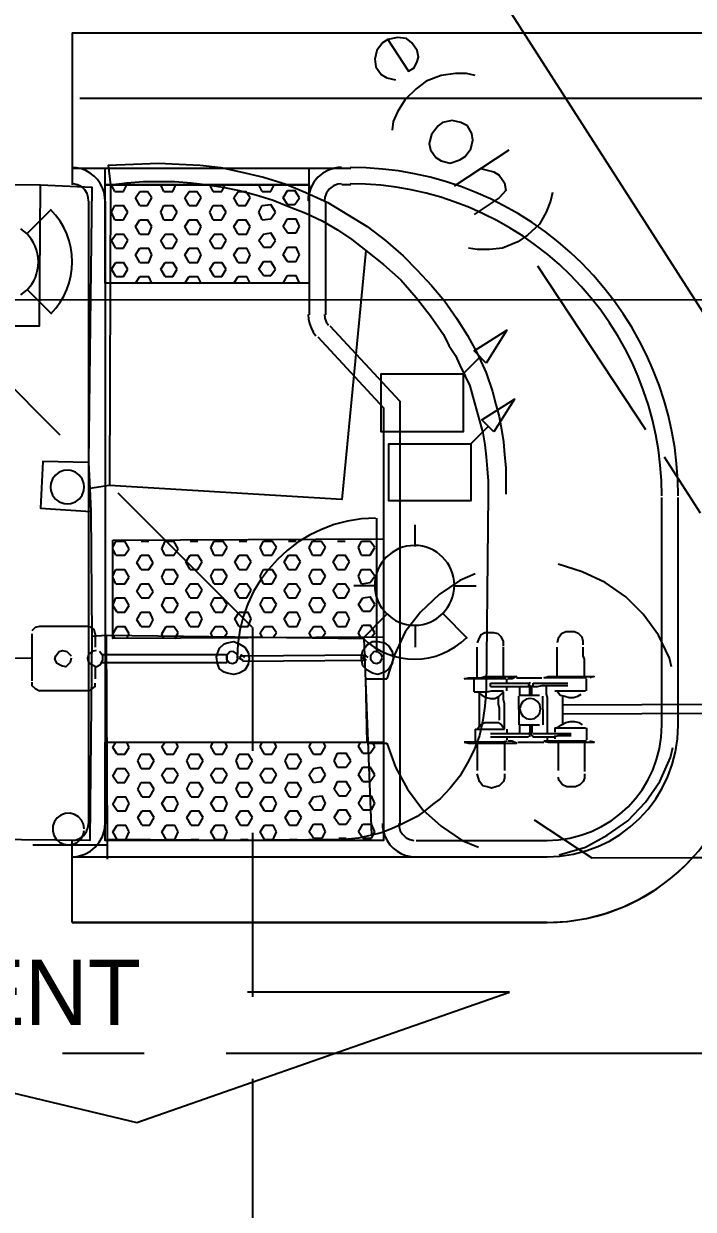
# Model space of a CAD drawing. Header units: feet. Extents: x 0 to 650, y -1 to 437.
# Drawn here: x 294.85 to 315.29, y 266.82 to 302.98 of the extents above; entities that cross this region are included whole.
import ezdxf
from ezdxf import colors
from ezdxf.entities.mleader import LeaderData, LeaderLine
from ezdxf.math import Vec2, Vec3

# ---------------------------------------------------------------- set-up
doc = ezdxf.new("R2010")
doc.units = ezdxf.units.FT
for name, color, linetype in [('ANOTACION', 8, 'CONTINUOUS'), ('EJE_VIA', 7, 'CONTINUOUS'), ('ELECTRICO_AEREO_ABANDONADO', 8, 'CONTINUOUS'), ('ESTRUCTURAS', 7, 'CONTINUOUS'), ('METRO_RW', 140, 'CONTINUOUS'), ('TOPO', 8, 'CONTINUOUS')]:
    doc.layers.add(name, color=color, linetype=linetype)

msp = doc.modelspace()

# ---------------------------------------------------------------- linework, layer by layer
at = {"layer": 'EJE_VIA'}
for p, q in [((296.333, 302.7), (296.333, 298.067)), ((321.2, 300.7), (296.567, 300.7)), ((304.833, 298.567), (296.333, 298.567)), ((297.333, 297.567), (297.333, 298.567)), ((303.567, 297.567), (303.567, 298.567)), ((303.567, 298.067), (297.333, 298.067)), ((297.633, 297.867), (297.533, 298.067)), ((297.9, 297.867), (298, 298.067)), ((299.133, 297.867), (299.033, 298.067)), ((299.4, 297.867), (299.5, 298.067)), ((300.633, 297.867), (300.533, 298.067)), ((300.9, 297.867), (301, 298.067)), ((302.133, 297.867), (302.033, 298.067)), ((302.4, 297.867), (302.5, 298.067)), ((304.833, 298.067), (304.567, 298.067)), ((297.633, 297.867), (297.9, 297.867)), ((298.267, 297.667), (298.4, 297.867)), ((298.4, 297.433), (298.267, 297.667)), ((298.4, 297.867), (298.633, 297.867)), ((298.767, 297.667), (298.633, 297.867)), ((298.633, 297.433), (298.767, 297.667)), ((299.133, 297.867), (299.4, 297.867)), ((299.767, 297.667), (299.9, 297.867)), ((299.9, 297.433), (299.767, 297.667)), ((299.9, 297.867), (300.133, 297.867)), ((300.267, 297.667), (300.133, 297.867)), ((300.133, 297.433), (300.267, 297.667)), ((300.633, 297.867), (300.9, 297.867)), ((301.267, 297.667), (301.4, 297.867)), ((301.4, 297.433), (301.267, 297.667)), ((301.4, 297.867), (301.633, 297.867)), ((301.767, 297.667), (301.633, 297.867)), ((301.633, 297.433), (301.767, 297.667)), ((302.133, 297.867), (302.4, 297.867)), ((302.767, 297.667), (302.9, 297.9)), ((302.9, 297.467), (302.767, 297.667)), ((302.9, 297.9), (303.133, 297.9)), ((303.267, 297.667), (303.133, 297.9)), ((303.133, 297.467), (303.267, 297.667)), ((296.833, 297.567), (296.833, 278.567)), ((297.333, 297.567), (297.333, 278.567)), ((297.533, 297.233), (297.633, 297.433)), ((297.633, 297.433), (297.9, 297.433)), ((298.033, 297.233), (297.9, 297.433)), ((298.4, 297.433), (298.633, 297.433)), ((299.033, 297.233), (299.133, 297.433)), ((299.133, 297.433), (299.4, 297.433)), ((299.533, 297.233), (299.4, 297.433)), ((299.9, 297.433), (300.133, 297.433)), ((300.533, 297.233), (300.633, 297.433)), ((300.633, 297.433), (300.9, 297.433)), ((301.033, 297.233), (300.9, 297.433)), ((301.4, 297.433), (301.633, 297.433)), ((302.033, 297.233), (302.133, 297.433)), ((302.133, 297.433), (302.4, 297.467)), ((302.533, 297.233), (302.4, 297.467)), ((302.9, 297.467), (303.133, 297.467)), ((303.567, 297.567), (303.567, 294.1)), ((304.067, 297.567), (304.067, 294.1)), ((297.633, 297), (297.533, 297.233)), ((297.633, 297), (297.9, 297)), ((297.9, 297), (298.033, 297.233)), ((298.267, 296.8), (298.4, 297)), ((298.4, 297), (298.633, 297)), ((298.767, 296.8), (298.633, 297)), ((299.133, 297), (299.033, 297.233)), ((299.133, 297), (299.4, 297)), ((299.4, 297), (299.533, 297.233)), ((299.767, 296.8), (299.9, 297)), ((299.9, 297), (300.133, 297)), ((300.267, 296.8), (300.133, 297)), ((300.633, 297), (300.533, 297.233)), ((300.633, 297), (300.9, 297)), ((300.9, 297), (301.033, 297.233)), ((301.267, 296.8), (301.4, 297)), ((301.4, 297), (301.633, 297)), ((301.767, 296.8), (301.633, 297)), ((302.133, 297), (302.033, 297.233)), ((302.133, 297), (302.4, 297.033)), ((302.4, 297.033), (302.533, 297.233)), ((302.767, 296.8), (302.9, 297.033)), ((302.9, 297.033), (303.167, 297.033)), ((303.267, 296.8), (303.167, 297.033)), ((298.4, 296.567), (298.267, 296.8)), ((298.667, 296.567), (298.767, 296.8)), ((299.9, 296.567), (299.767, 296.8)), ((300.167, 296.567), (300.267, 296.8)), ((301.4, 296.567), (301.267, 296.8)), ((301.667, 296.567), (301.767, 296.8)), ((302.167, 296.567), (302.4, 296.6)), ((302.533, 296.367), (302.4, 296.6)), ((302.9, 296.6), (302.767, 296.8)), ((302.9, 296.6), (303.167, 296.6)), ((303.167, 296.6), (303.267, 296.8)), ((297.533, 296.367), (297.667, 296.567)), ((297.667, 296.133), (297.533, 296.367)), ((297.667, 296.567), (297.9, 296.567)), ((298.033, 296.367), (297.9, 296.567)), ((297.9, 296.133), (298.033, 296.367)), ((298.4, 296.567), (298.667, 296.567)), ((299.033, 296.367), (299.167, 296.567)), ((299.167, 296.133), (299.033, 296.367)), ((299.167, 296.567), (299.4, 296.567)), ((299.533, 296.367), (299.4, 296.567)), ((299.4, 296.133), (299.533, 296.367)), ((299.9, 296.567), (300.167, 296.567)), ((300.533, 296.367), (300.667, 296.567)), ((300.667, 296.133), (300.533, 296.367)), ((300.667, 296.567), (300.9, 296.567)), ((301.033, 296.367), (300.9, 296.567)), ((300.9, 296.133), (301.033, 296.367)), ((301.4, 296.567), (301.667, 296.567)), ((302.033, 296.367), (302.167, 296.567)), ((302.167, 296.167), (302.033, 296.367)), ((302.4, 296.167), (302.533, 296.367)), ((297.667, 296.133), (297.9, 296.133)), ((298.267, 295.933), (298.4, 296.133)), ((298.4, 295.7), (298.267, 295.933)), ((298.4, 296.133), (298.667, 296.133)), ((298.767, 295.933), (298.667, 296.133)), ((298.667, 295.7), (298.767, 295.933)), ((299.167, 296.133), (299.4, 296.133)), ((299.767, 295.933), (299.9, 296.133)), ((299.9, 295.7), (299.767, 295.933)), ((299.9, 296.133), (300.167, 296.133)), ((300.267, 295.933), (300.167, 296.133)), ((300.167, 295.7), (300.267, 295.933)), ((300.667, 296.133), (300.9, 296.133)), ((301.267, 295.933), (301.4, 296.133)), ((301.4, 295.7), (301.267, 295.933)), ((301.4, 296.133), (301.667, 296.133)), ((301.767, 295.933), (301.667, 296.133)), ((301.667, 295.7), (301.767, 295.933)), ((302.167, 296.167), (302.4, 296.167)), ((302.767, 295.933), (302.9, 296.167)), ((302.9, 295.733), (302.767, 295.933)), ((302.9, 296.167), (303.167, 296.167)), ((303.267, 295.933), (303.167, 296.167)), ((303.167, 295.733), (303.267, 295.933)), ((297.533, 295.5), (297.667, 295.7)), ((297.667, 295.267), (297.533, 295.5)), ((297.667, 295.7), (297.9, 295.7)), ((298.033, 295.5), (297.9, 295.7)), ((297.9, 295.267), (298.033, 295.5)), ((298.4, 295.7), (298.667, 295.7)), ((299.033, 295.5), (299.167, 295.7)), ((299.167, 295.267), (299.033, 295.5)), ((299.167, 295.7), (299.4, 295.7)), ((299.533, 295.5), (299.4, 295.7)), ((299.4, 295.267), (299.533, 295.5)), ((299.9, 295.7), (300.167, 295.7)), ((300.533, 295.5), (300.667, 295.7)), ((300.667, 295.267), (300.533, 295.5)), ((300.667, 295.7), (300.9, 295.7)), ((301.033, 295.5), (300.9, 295.7)), ((300.9, 295.267), (301.033, 295.5)), ((301.4, 295.7), (301.667, 295.7)), ((302.033, 295.5), (302.167, 295.733)), ((302.167, 295.3), (302.033, 295.5)), ((302.167, 295.733), (302.4, 295.733)), ((302.533, 295.5), (302.4, 295.733)), ((302.4, 295.3), (302.533, 295.5)), ((302.9, 295.733), (303.167, 295.733)), ((297.667, 295.267), (297.9, 295.267)), ((298.267, 295.067), (298.4, 295.267)), ((298.4, 295.267), (298.667, 295.267)), ((298.767, 295.067), (298.667, 295.267)), ((299.167, 295.267), (299.4, 295.267)), ((299.767, 295.067), (299.9, 295.267)), ((299.9, 295.267), (300.167, 295.267)), ((300.267, 295.067), (300.167, 295.267)), ((300.667, 295.267), (300.9, 295.267)), ((301.267, 295.067), (301.4, 295.267)), ((301.4, 295.267), (301.667, 295.267)), ((301.767, 295.067), (301.667, 295.267)), ((302.167, 295.3), (302.4, 295.3)), ((302.767, 295.067), (302.9, 295.3)), ((302.9, 295.3), (303.167, 295.3)), ((303.267, 295.067), (303.167, 295.3)), ((304.2, 293.767), (306.333, 291.467)), ((303.833, 293.433), (305.833, 291.267)), ((305.833, 291.267), (305.833, 278.567)), ((306.333, 291.467), (306.333, 278.567)), ((314.333, 281.567), (314.333, 288.533)), ((314.833, 281.567), (314.833, 288.533)), ((297.567, 287), (297.667, 287.2)), ((297.667, 287.2), (297.933, 287.2)), ((298.067, 286.967), (297.933, 287.2)), ((298.433, 287.2), (298.667, 287.2)), ((299.067, 286.967), (299.167, 287.2)), ((299.167, 287.2), (299.433, 287.2)), ((299.567, 286.967), (299.433, 287.2)), ((299.933, 287.2), (300.167, 287.2)), ((300.567, 287), (300.667, 287.2)), ((300.667, 287.2), (300.933, 287.2)), ((301.067, 287), (300.933, 287.2)), ((301.433, 287.2), (301.667, 287.2)), ((302.067, 287), (302.167, 287.2)), ((302.167, 287.2), (302.433, 287.2)), ((302.567, 287), (302.433, 287.2)), ((302.933, 287.2), (303.167, 287.2)), ((303.567, 287), (303.667, 287.2)), ((303.667, 287.2), (303.933, 287.2)), ((304.067, 287), (303.933, 287.2)), ((304.433, 287.2), (304.667, 287.2)), ((305.067, 287), (305.167, 287.2)), ((305.167, 287.2), (305.433, 287.2)), ((305.567, 287), (305.433, 287.2)), ((297.667, 286.767), (297.567, 286.967)), ((297.933, 286.767), (298.067, 286.967)), ((299.167, 286.767), (299.067, 286.967)), ((299.433, 286.767), (299.567, 286.967)), ((300.667, 286.767), (300.567, 287)), ((300.933, 286.767), (301.067, 287)), ((302.167, 286.767), (302.067, 287)), ((302.433, 286.767), (302.567, 287)), ((303.667, 286.767), (303.567, 287)), ((303.933, 286.767), (304.067, 287)), ((305.167, 286.767), (305.067, 287)), ((305.433, 286.767), (305.567, 287)), ((297.667, 286.767), (297.933, 286.767)), ((298.3, 286.533), (298.433, 286.767)), ((298.433, 286.333), (298.3, 286.533)), ((298.433, 286.767), (298.667, 286.767)), ((298.8, 286.533), (298.667, 286.767)), ((298.667, 286.333), (298.8, 286.533)), ((299.167, 286.767), (299.433, 286.767)), ((299.8, 286.567), (299.933, 286.767)), ((299.933, 286.333), (299.8, 286.567)), ((299.933, 286.767), (300.167, 286.767)), ((300.3, 286.567), (300.167, 286.767)), ((300.167, 286.333), (300.3, 286.567)), ((300.667, 286.767), (300.933, 286.767)), ((301.3, 286.567), (301.433, 286.767)), ((301.433, 286.333), (301.3, 286.567)), ((301.433, 286.767), (301.667, 286.767)), ((301.8, 286.567), (301.667, 286.767)), ((301.667, 286.333), (301.8, 286.567)), ((302.167, 286.767), (302.433, 286.767)), ((302.8, 286.567), (302.933, 286.767)), ((302.933, 286.333), (302.8, 286.567)), ((302.933, 286.767), (303.167, 286.767)), ((303.3, 286.567), (303.167, 286.767)), ((303.167, 286.333), (303.3, 286.567)), ((303.667, 286.767), (303.933, 286.767)), ((304.3, 286.567), (304.433, 286.767)), ((304.433, 286.333), (304.3, 286.567)), ((304.433, 286.767), (304.667, 286.767)), ((304.8, 286.567), (304.667, 286.767)), ((304.667, 286.333), (304.8, 286.567)), ((305.167, 286.767), (305.433, 286.767)), ((297.567, 286.133), (297.667, 286.333)), ((297.667, 285.9), (297.567, 286.1)), ((297.667, 286.333), (297.933, 286.333)), ((298.067, 286.1), (297.933, 286.333)), ((297.933, 285.9), (298.067, 286.1)), ((298.433, 286.333), (298.667, 286.333)), ((299.067, 286.1), (299.167, 286.333)), ((299.167, 285.9), (299.067, 286.1)), ((299.167, 286.333), (299.433, 286.333)), ((299.567, 286.133), (299.433, 286.333)), ((299.433, 285.9), (299.567, 286.133)), ((299.933, 286.333), (300.167, 286.333)), ((300.567, 286.133), (300.667, 286.333)), ((300.667, 285.9), (300.567, 286.133)), ((300.667, 286.333), (300.933, 286.333)), ((301.067, 286.133), (300.933, 286.333)), ((300.933, 285.9), (301.067, 286.133)), ((301.433, 286.333), (301.667, 286.333)), ((302.067, 286.133), (302.167, 286.333)), ((302.167, 285.9), (302.067, 286.133)), ((302.167, 286.333), (302.433, 286.333)), ((302.567, 286.133), (302.433, 286.333)), ((302.433, 285.9), (302.567, 286.133)), ((302.933, 286.333), (303.167, 286.333)), ((303.567, 286.133), (303.667, 286.333)), ((303.667, 285.9), (303.567, 286.133)), ((303.667, 286.333), (303.933, 286.333)), ((304.067, 286.133), (303.933, 286.333)), ((303.933, 285.9), (304.067, 286.133)), ((304.433, 286.333), (304.667, 286.333)), ((305.067, 286.133), (305.167, 286.333)), ((305.167, 285.9), (305.067, 286.133)), ((305.167, 286.333), (305.433, 286.333)), ((305.567, 286.133), (305.433, 286.333)), ((305.433, 285.933), (305.567, 286.133)), ((297.667, 285.9), (297.933, 285.9)), ((298.3, 285.667), (298.433, 285.9)), ((298.433, 285.9), (298.667, 285.9)), ((298.8, 285.667), (298.667, 285.9)), ((299.167, 285.9), (299.433, 285.9)), ((299.8, 285.7), (299.933, 285.9)), ((299.933, 285.9), (300.167, 285.9)), ((300.3, 285.7), (300.167, 285.9)), ((300.667, 285.9), (300.933, 285.9)), ((301.3, 285.7), (301.433, 285.9)), ((301.433, 285.9), (301.667, 285.9)), ((301.8, 285.7), (301.667, 285.9)), ((302.167, 285.9), (302.433, 285.9)), ((302.8, 285.7), (302.933, 285.9)), ((302.933, 285.9), (303.167, 285.9)), ((303.3, 285.7), (303.167, 285.9)), ((303.667, 285.9), (303.933, 285.9)), ((304.3, 285.7), (304.433, 285.9)), ((304.433, 285.9), (304.667, 285.9)), ((304.8, 285.7), (304.667, 285.9)), ((305.167, 285.9), (305.433, 285.933)), ((297.567, 285.233), (297.667, 285.467)), ((297.667, 285.467), (297.933, 285.467)), ((298.067, 285.233), (297.933, 285.467)), ((298.433, 285.467), (298.3, 285.667)), ((298.433, 285.467), (298.667, 285.467)), ((298.667, 285.467), (298.8, 285.667)), ((299.067, 285.233), (299.167, 285.467)), ((299.167, 285.467), (299.433, 285.467)), ((299.567, 285.267), (299.433, 285.467)), ((299.933, 285.467), (299.8, 285.7)), ((299.933, 285.467), (300.167, 285.467)), ((300.167, 285.467), (300.3, 285.7)), ((300.567, 285.267), (300.667, 285.467)), ((300.667, 285.467), (300.933, 285.467)), ((301.067, 285.267), (300.933, 285.467)), ((301.433, 285.467), (301.3, 285.7)), ((301.433, 285.467), (301.667, 285.467)), ((301.667, 285.467), (301.8, 285.7)), ((302.067, 285.267), (302.167, 285.467)), ((302.167, 285.467), (302.433, 285.467)), ((302.567, 285.267), (302.433, 285.467)), ((302.933, 285.467), (302.8, 285.7)), ((302.933, 285.467), (303.167, 285.467)), ((303.167, 285.467), (303.3, 285.7)), ((303.567, 285.267), (303.667, 285.467)), ((303.667, 285.467), (303.933, 285.467)), ((304.067, 285.267), (303.933, 285.467)), ((304.433, 285.467), (304.3, 285.7)), ((304.433, 285.467), (304.667, 285.467)), ((304.667, 285.467), (304.8, 285.7)), ((305.067, 285.267), (305.2, 285.467)), ((305.2, 285.467), (305.433, 285.5)), ((305.567, 285.267), (305.433, 285.5)), ((297.7, 285.033), (297.567, 285.233)), ((297.7, 285.033), (297.933, 285.033)), ((297.933, 285.033), (298.067, 285.233)), ((298.3, 284.8), (298.433, 285.033)), ((298.433, 285.033), (298.7, 285.033)), ((298.8, 284.8), (298.7, 285.033)), ((299.2, 285.033), (299.067, 285.233)), ((299.2, 285.033), (299.433, 285.033)), ((299.433, 285.033), (299.567, 285.267)), ((299.8, 284.833), (299.933, 285.033)), ((299.933, 285.033), (300.2, 285.033)), ((300.3, 284.833), (300.2, 285.033)), ((300.7, 285.033), (300.567, 285.267)), ((300.7, 285.033), (300.933, 285.033)), ((300.933, 285.033), (301.067, 285.267)), ((301.3, 284.833), (301.433, 285.033)), ((301.433, 285.033), (301.7, 285.033)), ((301.8, 284.833), (301.7, 285.033)), ((302.2, 285.033), (302.067, 285.267)), ((302.2, 285.033), (302.433, 285.033)), ((302.433, 285.033), (302.567, 285.267)), ((302.8, 284.833), (302.933, 285.033)), ((302.933, 285.033), (303.2, 285.033)), ((303.3, 284.833), (303.2, 285.033)), ((303.7, 285.033), (303.567, 285.267)), ((303.7, 285.033), (303.933, 285.033)), ((303.933, 285.033), (304.067, 285.267)), ((304.3, 284.833), (304.433, 285.033)), ((304.433, 285.033), (304.7, 285.033)), ((304.8, 284.833), (304.7, 285.033)), ((305.2, 285.067), (305.067, 285.267)), ((305.2, 285.067), (305.433, 285.067)), ((305.433, 285.067), (305.567, 285.267)), ((298.433, 284.6), (298.3, 284.8)), ((298.7, 284.6), (298.8, 284.8)), ((299.933, 284.6), (299.8, 284.833)), ((300.2, 284.6), (300.3, 284.833)), ((301.433, 284.6), (301.3, 284.833)), ((301.7, 284.6), (301.8, 284.833)), ((302.933, 284.6), (302.8, 284.833)), ((303.2, 284.6), (303.3, 284.833)), ((304.433, 284.6), (304.3, 284.833)), ((304.7, 284.6), (304.8, 284.833)), ((305.067, 284.4), (305.2, 284.633)), ((305.2, 284.633), (305.433, 284.633)), ((305.567, 284.4), (305.433, 284.633)), ((297.567, 284.367), (297.7, 284.6)), ((297.633, 284.233), (297.567, 284.367)), ((297.7, 284.6), (297.933, 284.6)), ((298.067, 284.367), (297.933, 284.6)), ((298, 284.233), (298.067, 284.367)), ((298.433, 284.6), (298.7, 284.6)), ((299.067, 284.367), (299.2, 284.6)), ((299.133, 284.233), (299.067, 284.367)), ((299.2, 284.6), (299.433, 284.6)), ((299.567, 284.4), (299.433, 284.6)), ((299.467, 284.233), (299.567, 284.4)), ((299.933, 284.6), (300.2, 284.6)), ((300.567, 284.4), (300.7, 284.6)), ((300.633, 284.233), (300.567, 284.4)), ((300.7, 284.6), (300.933, 284.6)), ((301.067, 284.4), (300.933, 284.6)), ((300.967, 284.267), (301.067, 284.4)), ((301.433, 284.6), (301.7, 284.6)), ((302.067, 284.4), (302.2, 284.6)), ((302.133, 284.267), (302.067, 284.4)), ((302.2, 284.6), (302.433, 284.6)), ((302.567, 284.4), (302.433, 284.6)), ((302.467, 284.267), (302.567, 284.4)), ((302.933, 284.6), (303.2, 284.6)), ((303.567, 284.4), (303.7, 284.6)), ((303.633, 284.267), (303.567, 284.4)), ((303.7, 284.6), (303.933, 284.6)), ((304.067, 284.4), (303.933, 284.6)), ((303.967, 284.267), (304.067, 284.4)), ((304.433, 284.6), (304.7, 284.6)), ((305.133, 284.267), (305.067, 284.4)), ((305.467, 284.267), (305.567, 284.4)), ((295.1, 283.633), (292.567, 283.6)), ((297.567, 280.9), (297.667, 281.067)), ((298.067, 280.9), (298, 281.067)), ((299.067, 280.933), (299.167, 281.067)), ((299.567, 280.933), (299.5, 281.067)), ((300.567, 280.933), (300.633, 281.067)), ((301.067, 280.933), (301, 281.067)), ((302.067, 280.933), (302.133, 281.067)), ((302.567, 280.933), (302.5, 281.067)), ((303.567, 280.933), (303.633, 281.067)), ((304.067, 280.933), (304, 281.067)), ((305.067, 280.933), (305.133, 281.067)), ((305.567, 280.933), (305.5, 281.067)), ((297.7, 280.7), (297.567, 280.9)), ((297.7, 280.7), (297.933, 280.7)), ((297.933, 280.7), (298.067, 280.9)), ((298.333, 280.5), (298.433, 280.7)), ((298.433, 280.7), (298.7, 280.7)), ((298.833, 280.5), (298.7, 280.7)), ((299.2, 280.7), (299.067, 280.933)), ((299.2, 280.7), (299.433, 280.7)), ((299.433, 280.7), (299.567, 280.933)), ((299.833, 280.5), (299.933, 280.7)), ((299.933, 280.7), (300.2, 280.7)), ((300.333, 280.5), (300.2, 280.7)), ((300.7, 280.7), (300.567, 280.933)), ((300.7, 280.7), (300.933, 280.7)), ((300.933, 280.7), (301.067, 280.933)), ((301.333, 280.5), (301.433, 280.7)), ((301.433, 280.7), (301.7, 280.7)), ((301.833, 280.5), (301.7, 280.7)), ((302.2, 280.7), (302.067, 280.933)), ((302.2, 280.7), (302.433, 280.7)), ((302.433, 280.7), (302.567, 280.933)), ((302.833, 280.5), (302.933, 280.7)), ((302.933, 280.7), (303.2, 280.7)), ((303.333, 280.5), (303.2, 280.7)), ((303.7, 280.7), (303.567, 280.933)), ((303.7, 280.7), (303.933, 280.7)), ((303.933, 280.7), (304.067, 280.933)), ((304.333, 280.5), (304.433, 280.733)), ((304.433, 280.733), (304.7, 280.733)), ((304.833, 280.5), (304.7, 280.733)), ((305.2, 280.733), (305.067, 280.933)), ((305.2, 280.733), (305.433, 280.733)), ((305.433, 280.733), (305.567, 280.933)), ((298.433, 280.267), (298.333, 280.5)), ((298.7, 280.267), (298.833, 280.5)), ((299.933, 280.267), (299.833, 280.5)), ((300.2, 280.267), (300.333, 280.5)), ((301.433, 280.267), (301.333, 280.5)), ((301.7, 280.267), (301.833, 280.5)), ((302.933, 280.267), (302.833, 280.5)), ((303.2, 280.267), (303.333, 280.5)), ((303.7, 280.267), (303.933, 280.3)), ((304.067, 280.067), (303.933, 280.3)), ((304.433, 280.3), (304.333, 280.5)), ((304.433, 280.3), (304.7, 280.3)), ((304.7, 280.3), (304.833, 280.5)), ((305.067, 280.067), (305.2, 280.3)), ((305.2, 280.3), (305.433, 280.3)), ((305.567, 280.067), (305.433, 280.3)), ((297.567, 280.033), (297.7, 280.267)), ((297.7, 279.833), (297.567, 280.033)), ((297.7, 280.267), (297.933, 280.267)), ((298.067, 280.067), (297.933, 280.267)), ((297.933, 279.833), (298.067, 280.067)), ((298.433, 280.267), (298.7, 280.267)), ((299.067, 280.067), (299.2, 280.267)), ((299.2, 279.833), (299.067, 280.067)), ((299.2, 280.267), (299.433, 280.267)), ((299.567, 280.067), (299.433, 280.267)), ((299.433, 279.833), (299.567, 280.067)), ((299.933, 280.267), (300.2, 280.267)), ((300.567, 280.067), (300.7, 280.267)), ((300.7, 279.833), (300.567, 280.067)), ((300.7, 280.267), (300.933, 280.267)), ((301.067, 280.067), (300.933, 280.267)), ((300.933, 279.833), (301.067, 280.067)), ((301.433, 280.267), (301.7, 280.267)), ((302.067, 280.067), (302.2, 280.267)), ((302.2, 279.833), (302.067, 280.067)), ((302.2, 280.267), (302.433, 280.267)), ((302.567, 280.067), (302.433, 280.267)), ((302.433, 279.833), (302.567, 280.067)), ((302.933, 280.267), (303.2, 280.267)), ((303.567, 280.067), (303.7, 280.267)), ((303.7, 279.833), (303.567, 280.067)), ((303.933, 279.867), (304.067, 280.067)), ((305.2, 279.867), (305.067, 280.067)), ((305.433, 279.867), (305.567, 280.067)), ((297.7, 279.833), (297.933, 279.833)), ((298.333, 279.633), (298.433, 279.833)), ((298.467, 279.4), (298.333, 279.633)), ((298.433, 279.833), (298.7, 279.833)), ((298.833, 279.633), (298.7, 279.833)), ((298.7, 279.4), (298.833, 279.633)), ((299.2, 279.833), (299.433, 279.833)), ((299.833, 279.633), (299.933, 279.833)), ((299.967, 279.4), (299.833, 279.633)), ((299.933, 279.833), (300.2, 279.833)), ((300.333, 279.633), (300.2, 279.833)), ((300.2, 279.4), (300.333, 279.633)), ((300.7, 279.833), (300.933, 279.833)), ((301.333, 279.633), (301.433, 279.833)), ((301.467, 279.4), (301.333, 279.633)), ((301.433, 279.833), (301.7, 279.833)), ((301.833, 279.633), (301.7, 279.833)), ((301.7, 279.4), (301.833, 279.633)), ((302.2, 279.833), (302.433, 279.833)), ((302.833, 279.633), (302.933, 279.833)), ((302.967, 279.4), (302.833, 279.633)), ((302.933, 279.833), (303.2, 279.833)), ((303.333, 279.633), (303.2, 279.833)), ((303.2, 279.4), (303.333, 279.633)), ((303.7, 279.833), (303.933, 279.867)), ((304.333, 279.633), (304.433, 279.867)), ((304.467, 279.433), (304.333, 279.633)), ((304.433, 279.867), (304.7, 279.867)), ((304.833, 279.633), (304.7, 279.867)), ((304.7, 279.433), (304.833, 279.633)), ((305.2, 279.867), (305.433, 279.867)), ((297.567, 279.167), (297.7, 279.4)), ((297.7, 279.4), (297.967, 279.4)), ((298.067, 279.2), (297.967, 279.4)), ((298.467, 279.4), (298.7, 279.4)), ((299.067, 279.2), (299.2, 279.4)), ((299.2, 279.4), (299.467, 279.4)), ((299.567, 279.2), (299.467, 279.4)), ((299.967, 279.4), (300.2, 279.4)), ((300.567, 279.2), (300.7, 279.4)), ((300.7, 279.4), (300.967, 279.4)), ((301.067, 279.2), (300.967, 279.4)), ((301.467, 279.4), (301.7, 279.4)), ((302.067, 279.2), (302.2, 279.4)), ((302.2, 279.4), (302.467, 279.4)), ((302.567, 279.2), (302.467, 279.4)), ((302.967, 279.4), (303.2, 279.4)), ((303.567, 279.2), (303.7, 279.4)), ((303.7, 279.4), (303.967, 279.433)), ((304.067, 279.2), (303.967, 279.433)), ((304.467, 279.433), (304.7, 279.433)), ((305.067, 279.2), (305.2, 279.433)), ((305.2, 279.433), (305.467, 279.433)), ((305.567, 279.2), (305.467, 279.433)), ((297.7, 278.967), (297.567, 279.167)), ((297.7, 278.967), (297.967, 278.967)), ((297.967, 278.967), (298.067, 279.2)), ((298.333, 278.767), (298.467, 278.967)), ((298.467, 278.967), (298.7, 278.967)), ((298.833, 278.767), (298.7, 278.967)), ((299.2, 278.967), (299.067, 279.2)), ((299.2, 278.967), (299.467, 278.967)), ((299.467, 278.967), (299.567, 279.2)), ((299.833, 278.767), (299.967, 278.967)), ((299.967, 278.967), (300.2, 278.967)), ((300.333, 278.767), (300.2, 278.967)), ((300.7, 278.967), (300.567, 279.2)), ((300.7, 278.967), (300.967, 278.967)), ((300.967, 278.967), (301.067, 279.2)), ((301.333, 278.767), (301.467, 278.967)), ((301.467, 278.967), (301.7, 278.967)), ((301.833, 278.767), (301.7, 278.967)), ((302.2, 278.967), (302.067, 279.2)), ((302.2, 278.967), (302.467, 278.967)), ((302.467, 278.967), (302.567, 279.2)), ((302.833, 278.767), (302.967, 278.967)), ((302.967, 278.967), (303.2, 278.967)), ((303.333, 278.767), (303.2, 278.967)), ((303.7, 279), (303.567, 279.2)), ((303.7, 279), (303.967, 279)), ((303.967, 279), (304.067, 279.2)), ((304.333, 278.767), (304.467, 279)), ((304.467, 279), (304.7, 279)), ((304.833, 278.767), (304.7, 279)), ((305.2, 279), (305.067, 279.2)), ((305.2, 279), (305.467, 279)), ((305.467, 279), (305.567, 279.2)), ((297.567, 278.333), (297.7, 278.533)), ((297.7, 278.533), (297.967, 278.533)), ((298.067, 278.333), (297.967, 278.533)), ((298.467, 278.533), (298.333, 278.767)), ((298.467, 278.533), (298.7, 278.533)), ((298.7, 278.533), (298.833, 278.767)), ((299.067, 278.333), (299.2, 278.533)), ((299.2, 278.533), (299.467, 278.533)), ((299.567, 278.333), (299.467, 278.533)), ((299.967, 278.533), (299.833, 278.767)), ((299.967, 278.533), (300.2, 278.533)), ((300.2, 278.533), (300.333, 278.767)), ((300.567, 278.333), (300.7, 278.533)), ((300.7, 278.533), (300.967, 278.533)), ((301.067, 278.333), (300.967, 278.533)), ((301.467, 278.533), (301.333, 278.767)), ((301.467, 278.533), (301.7, 278.533)), ((301.7, 278.533), (301.833, 278.767)), ((302.067, 278.333), (302.2, 278.533)), ((302.2, 278.533), (302.467, 278.533)), ((302.567, 278.333), (302.467, 278.533)), ((302.967, 278.533), (302.833, 278.767)), ((302.967, 278.533), (303.2, 278.533)), ((303.2, 278.533), (303.333, 278.767)), ((303.567, 278.333), (303.7, 278.567)), ((303.7, 278.567), (303.967, 278.567)), ((304.067, 278.333), (303.967, 278.567)), ((304.467, 278.567), (304.333, 278.767)), ((304.467, 278.567), (304.7, 278.567)), ((304.7, 278.567), (304.833, 278.767)), ((305.067, 278.333), (305.2, 278.567)), ((305.2, 278.567), (305.467, 278.567)), ((305.567, 278.333), (305.467, 278.567)), ((297.7, 278.1), (297.567, 278.333)), ((297.967, 278.1), (298.067, 278.333)), ((299.2, 278.1), (299.067, 278.333)), ((299.467, 278.1), (299.567, 278.333)), ((300.7, 278.1), (300.567, 278.333)), ((300.967, 278.1), (301.067, 278.333)), ((302.2, 278.1), (302.067, 278.333)), ((302.467, 278.1), (302.567, 278.333)), ((303.7, 278.133), (303.567, 278.333)), ((303.7, 278.133), (303.967, 278.133)), ((303.967, 278.133), (304.067, 278.333)), ((304.467, 278.133), (304.7, 278.133)), ((305.2, 278.133), (305.067, 278.333)), ((305.2, 278.133), (305.467, 278.133)), ((305.467, 278.133), (305.567, 278.333)), ((295.133, 277.933), (297.367, 277.933)), ((296.333, 275.567), (296.333, 278.067)), ((297.7, 278.1), (297.967, 278.1)), ((298.467, 278.1), (298.7, 278.1)), ((299.2, 278.1), (299.467, 278.1)), ((299.967, 278.1), (300.2, 278.1)), ((300.7, 278.1), (300.967, 278.1)), ((301.467, 278.1), (301.7, 278.1)), ((302.2, 278.1), (302.467, 278.1)), ((302.967, 278.1), (303.2, 278.1)), ((306.833, 278.067), (310.833, 278.067)), ((296.333, 277.567), (306.833, 277.567)), ((306.833, 277.567), (310.833, 277.567)), ((296.333, 275.567), (310.833, 275.567)), ((310.833, 275.567), (296.333, 275.567))]:
    msp.add_line(p, q, dxfattribs=at)
for points in [[(296.333, 302.7), (321.2, 302.7), (321.2, 293.833), (318.833, 291.4), (318.833, 277.567), (315.3, 277.533)], [(297.333, 297.583), (297.328, 297.683), (297.303, 297.831), (297.256, 297.972), (297.189, 298.105), (297.103, 298.227), (296.999, 298.337), (296.881, 298.429), (296.751, 298.502), (296.612, 298.556), (296.467, 298.589), (296.316, 298.6)], [(304.55, 298.6), (304.446, 298.595), (304.345, 298.579), (304.154, 298.52), (303.981, 298.426), (303.831, 298.302), (303.707, 298.151), (303.613, 297.979), (303.554, 297.788), (303.539, 297.687), (303.533, 297.583)], [(314.833, 288.576), (314.821, 289.073), (314.785, 289.566), (314.725, 290.056), (314.64, 290.54), (314.533, 291.019), (314.402, 291.491), (314.249, 291.956), (314.073, 292.412), (313.875, 292.859), (313.655, 293.296), (313.414, 293.723), (313.153, 294.138), (312.87, 294.54), (312.567, 294.929), (312.244, 295.304), (311.901, 295.665), (311.541, 296.007), (311.166, 296.331), (310.777, 296.634), (310.375, 296.917), (309.96, 297.179), (309.534, 297.42), (309.097, 297.64), (308.65, 297.838), (308.193, 298.014), (307.729, 298.167), (307.257, 298.298), (306.778, 298.406), (306.294, 298.491), (305.804, 298.551), (305.311, 298.588), (304.814, 298.6)], [(296.833, 297.583), (296.823, 297.684), (296.784, 297.804), (296.716, 297.911), (296.603, 298.013), (296.491, 298.07), (296.368, 298.097)], [(297.333, 295.067), (297.333, 298.067), (303.567, 298.067), (303.567, 295.067), (297.333, 295.067)], [(304.55, 298.1), (304.446, 298.089), (304.304, 298.038), (304.185, 297.949), (304.096, 297.829), (304.044, 297.687), (304.033, 297.583)], [(314.333, 288.576), (314.322, 289.048), (314.287, 289.517), (314.23, 289.982), (314.15, 290.443), (314.048, 290.898), (313.924, 291.346), (313.778, 291.787), (313.611, 292.221), (313.423, 292.646), (313.214, 293.061), (312.985, 293.466), (312.736, 293.86), (312.468, 294.243), (312.18, 294.612), (311.873, 294.969), (311.548, 295.311), (311.205, 295.637), (310.849, 295.944), (310.48, 296.232), (310.097, 296.501), (309.703, 296.75), (309.298, 296.979), (308.883, 297.188), (308.458, 297.376), (308.025, 297.543), (307.584, 297.689), (307.135, 297.813), (306.681, 297.916), (306.22, 297.996), (305.755, 298.054), (305.286, 298.088), (304.814, 298.1)], [(303.533, 294.116), (303.543, 293.973), (303.573, 293.834), (303.622, 293.701), (303.689, 293.576), (303.773, 293.461)], [(304.033, 294.117), (304.047, 293.997), (304.089, 293.884), (304.155, 293.783)], [(297.567, 287.233), (305.833, 287.267), (305.833, 284.267), (297.567, 284.233), (297.567, 287.233)], [(310.818, 278.067), (311.177, 278.085), (311.526, 278.138), (311.863, 278.225), (312.186, 278.343), (312.493, 278.491), (312.783, 278.667), (313.053, 278.869), (313.303, 279.096), (313.53, 279.346), (313.732, 279.616), (313.908, 279.906), (314.056, 280.213), (314.175, 280.536), (314.261, 280.872), (314.315, 281.221), (314.333, 281.581)], [(310.818, 277.567), (311.228, 277.587), (311.627, 277.648), (312.011, 277.747), (312.38, 277.882), (312.731, 278.051), (313.062, 278.252), (313.371, 278.483), (313.656, 278.742), (313.915, 279.027), (314.147, 279.336), (314.348, 279.667), (314.517, 280.018), (314.652, 280.387), (314.751, 280.771), (314.812, 281.17), (314.833, 281.58)], [(310.818, 275.567), (311.433, 275.598), (312.03, 275.689), (312.606, 275.837), (313.159, 276.039), (313.684, 276.293), (314.18, 276.594), (314.643, 276.94), (315.07, 277.328), (315.458, 277.755), (315.805, 278.218), (316.106, 278.713), (316.359, 279.239), (316.562, 279.791), (316.71, 280.367), (316.802, 280.964), (316.833, 281.579)], [(297.333, 281.067), (305.833, 281.067), (305.833, 278.067), (297.333, 278.067), (297.333, 281.067)], [(296.7, 278.418), (296.678, 278.562), (296.617, 278.688), (296.523, 278.791), (296.404, 278.863), (296.265, 278.898), (296.118, 278.89), (295.985, 278.841), (295.874, 278.757), (295.791, 278.646), (295.743, 278.513), (295.736, 278.366), (295.772, 278.227), (295.845, 278.108), (295.948, 278.015), (296.074, 277.955), (296.218, 277.933), (296.362, 277.955), (296.488, 278.017), (296.591, 278.11), (296.663, 278.23), (296.698, 278.369)], [(296.317, 277.567), (296.421, 277.572), (296.522, 277.587), (296.712, 277.647), (296.885, 277.74), (297.035, 277.864), (297.159, 278.015), (297.253, 278.187), (297.313, 278.378), (297.328, 278.479), (297.333, 278.583)], [(296.317, 278.067), (296.421, 278.077), (296.563, 278.129), (296.682, 278.218), (296.771, 278.337), (296.823, 278.479), (296.833, 278.583)], [(305.8, 278.584), (305.805, 278.484), (305.831, 278.336), (305.877, 278.195), (305.944, 278.062), (306.03, 277.939), (306.134, 277.83), (306.253, 277.738), (306.382, 277.664), (306.521, 277.611), (306.667, 277.578), (306.817, 277.567)], [(306.3, 278.584), (306.31, 278.482), (306.349, 278.363), (306.417, 278.256), (306.53, 278.153), (306.643, 278.097), (306.766, 278.069)], [(310.818, 275.567), (311.137, 275.575), (311.453, 275.6), (311.766, 275.642), (312.076, 275.7), (312.381, 275.773), (312.681, 275.863), (312.976, 275.967), (313.265, 276.087), (313.547, 276.222), (313.822, 276.371), (314.089, 276.534), (314.348, 276.712), (314.598, 276.903), (314.838, 277.108), (315.068, 277.326), (315.288, 277.557)]]:
    msp.add_lwpolyline(points, dxfattribs=at)
at = {"layer": 'ELECTRICO_AEREO_ABANDONADO'}
for p, q in [((308, 298.033), (309.667, 299.133)), ((310.533, 295.6), (313.833, 290.6)), ((314.4, 289.767), (315.5, 288.067))]:
    msp.add_line(p, q, dxfattribs=at)
for points in [[(305.967, 302.5), (306.6, 301.533), (306.767, 301.633), (306.867, 301.833), (306.9, 301.967), (306.867, 302.167), (306.7, 302.4), (306.533, 302.533), (306.267, 302.567), (305.967, 302.5), (305.8, 302.4), (305.633, 302.167), (305.567, 301.9), (305.6, 301.667), (305.767, 301.433), (305.933, 301.333), (306.2, 301.267)], [(308.633, 301.4), (308.367, 301.467), (308.033, 301.467), (307.6, 301.4), (307.133, 301.233), (306.833, 301), (306.5, 300.667), (306.267, 300.3), (306.133, 300), (306.1, 299.733)], [(308.4, 299.867), (308.2, 299.967), (307.933, 300.033), (307.633, 299.967), (307.5, 299.867), (307.3, 299.6), (307.233, 299.333), (307.267, 299.133), (307.433, 298.9), (307.6, 298.8), (307.867, 298.733), (308.167, 298.833), (308.333, 298.933), (308.5, 299.167), (308.567, 299.433), (308.533, 299.633), (308.4, 299.867)], [(308.8, 298.567), (309.2, 298.467), (309.367, 298.367), (309.533, 298.133), (309.567, 297.9), (309.367, 297.667), (308.6, 297.167)], [(311, 297.833), (310.933, 297.567), (310.8, 297.233), (310.6, 296.867), (310.233, 296.533), (309.933, 296.333), (309.467, 296.133), (309.067, 296.1), (308.7, 296.1), (308.433, 296.133)]]:
    msp.add_lwpolyline(points, dxfattribs=at)
at = {"layer": 'ESTRUCTURAS'}
for p, q in [((295.667, 297.3), (294.933, 296.567)), ((295.7, 294.133), (294.967, 294.867)), ((305.633, 283.8), (305.633, 287.9)), ((306.8, 287.033), (306.8, 287.7)), ((305.567, 285.833), (304.933, 285.833)), ((308, 285.833), (308.667, 285.833)), ((305.2, 284.233), (305.933, 284.967)), ((308.4, 284.233), (307.667, 284.967)), ((306.8, 284.6), (306.8, 283.967)), ((301.067, 283.733), (297.267, 283.733)), ((301.067, 283.5), (301.067, 283.733)), ((301.533, 283.7), (305.3, 283.733)), ((301.533, 283.533), (305.3, 283.567)), ((297.233, 283.5), (301.067, 283.5)), ((305.333, 281.033), (305.3, 283)), ((305.3, 283), (305.933, 283)), ((309.1, 282.767), (309.1, 282.867)), ((309.6, 282.867), (309.6, 283)), ((309.6, 282.633), (309.6, 282.767)), ((332.333, 282.267), (311.3, 282.2)), ((311.3, 281.933), (332.333, 282)), ((309.6, 281.467), (309.6, 281.333)), ((311.067, 281.5), (311.067, 281.367)), ((305.333, 281.033), (305.933, 281.033)), ((309.6, 281.233), (309.6, 281.133)), ((310.833, 281.233), (310.833, 281.133)), ((311.067, 281.267), (311.067, 281.167))]:
    msp.add_line(p, q, dxfattribs=at)
for points in [[(295.679, 294.13), (295.833, 294.302), (295.966, 294.484), (296.079, 294.676), (296.171, 294.876), (296.243, 295.082), (296.293, 295.293), (296.324, 295.507), (296.333, 295.723), (296.322, 295.939), (296.291, 296.153), (296.239, 296.363), (296.166, 296.569), (296.073, 296.769), (295.959, 296.96), (295.825, 297.142), (295.67, 297.312)], [(295.3, 295.72), (295.293, 295.845), (295.275, 295.965), (295.244, 296.082), (295.203, 296.193), (295.152, 296.3), (295.09, 296.4), (294.941, 296.579), (294.761, 296.727)], [(294.767, 294.71), (294.946, 294.859), (295.094, 295.039), (295.155, 295.14), (295.206, 295.246), (295.246, 295.358), (295.276, 295.475), (295.294, 295.596), (295.3, 295.72)], [(308.967, 292.633), (308.6, 293), (309.6, 293.633), (308.967, 292.633)], [(308.8, 292.833), (308.267, 292.3), (308.267, 290.533), (305.767, 290.533), (305.767, 292.3), (308.267, 292.3)], [(309.2, 290.533), (308.833, 290.9), (309.833, 291.533), (309.2, 290.533)], [(309.033, 290.7), (308.5, 290.167), (308.5, 288.433), (306, 288.433), (306, 290.167), (308.5, 290.167)], [(296.7, 288.851), (296.689, 288.956), (296.637, 289.098), (296.548, 289.216), (296.428, 289.305), (296.286, 289.356), (296.182, 289.367), (296.078, 289.356), (295.936, 289.304), (295.817, 289.214), (295.728, 289.095), (295.677, 288.953), (295.667, 288.849), (295.677, 288.744), (295.73, 288.602), (295.819, 288.484), (295.938, 288.395), (296.081, 288.344), (296.185, 288.333), (296.289, 288.344), (296.431, 288.396), (296.55, 288.486), (296.638, 288.605), (296.69, 288.747), (296.7, 288.851)], [(305.596, 287.9), (305.162, 287.876), (304.74, 287.809), (304.333, 287.703), (303.944, 287.558), (303.573, 287.377), (303.224, 287.163), (302.898, 286.917), (302.597, 286.641), (302.324, 286.338), (302.081, 286.009), (301.87, 285.658), (301.693, 285.285), (301.552, 284.894), (301.449, 284.487), (301.387, 284.064), (301.367, 283.63)], [(306.787, 284.633), (306.911, 284.64), (307.032, 284.659), (307.148, 284.689), (307.26, 284.73), (307.366, 284.782), (307.467, 284.843), (307.646, 284.992), (307.794, 285.173), (307.855, 285.273), (307.906, 285.38), (307.946, 285.492), (307.976, 285.608), (307.994, 285.729), (308, 285.853), (307.993, 285.978), (307.975, 286.099), (307.944, 286.215), (307.903, 286.327), (307.851, 286.433), (307.79, 286.533), (307.641, 286.713), (307.461, 286.861), (307.36, 286.921), (307.254, 286.972), (307.142, 287.013), (307.025, 287.043), (306.904, 287.061), (306.78, 287.067), (306.655, 287.06), (306.535, 287.041), (306.418, 287.011), (306.307, 286.97), (306.2, 286.918), (306.1, 286.857), (305.921, 286.708), (305.773, 286.527), (305.712, 286.427), (305.661, 286.32), (305.62, 286.208), (305.591, 286.092), (305.573, 285.971), (305.567, 285.846), (305.573, 285.722), (305.592, 285.601), (305.622, 285.485), (305.664, 285.373), (305.715, 285.267), (305.776, 285.167), (305.926, 284.987), (306.106, 284.839), (306.206, 284.778), (306.313, 284.728), (306.425, 284.687), (306.542, 284.657), (306.662, 284.639), (306.787, 284.633)], [(314.633, 283.367), (314.567, 283.633), (314.233, 284.333), (313.767, 284.967), (313.233, 285.5), (312.6, 285.933), (311.9, 286.267), (311.167, 286.5)], [(308.633, 286.2), (308.167, 286), (307.533, 285.567), (306.967, 285.033), (306.5, 284.433), (306.167, 283.733), (305.933, 283)], [(295.333, 284.6), (295.2, 284.567), (295.1, 284.467)], [(295.1, 284.367), (295.1, 284.233), (295.1, 284.1), (295.1, 283.967), (295.1, 283.833), (295.1, 283.7), (295.1, 283.567), (295.1, 283.433), (295.1, 283.3), (295.1, 283.2), (295.1, 283.067), (295.1, 282.933)], [(296.8, 284.6), (296.667, 284.6), (296.533, 284.6), (296.4, 284.6), (296.267, 284.6), (296.133, 284.6), (296, 284.6), (295.867, 284.6), (295.733, 284.6), (295.6, 284.6), (295.467, 284.6), (295.333, 284.6)], [(297.033, 284.367), (297, 284.5), (296.867, 284.6)], [(297.033, 284.367), (297.033, 284.233), (297.033, 284.1), (297.033, 283.967)], [(309.5, 284), (309.5, 284.133), (309.433, 284.267), (309.333, 284.367), (309.2, 284.4), (309.067, 284.4), (308.933, 284.4), (308.8, 284.333), (308.733, 284.2), (308.7, 284.1)], [(311.933, 284.033), (311.933, 284.133), (311.9, 284.267), (311.8, 284.367), (311.667, 284.433), (311.533, 284.433), (311.4, 284.433), (311.267, 284.367), (311.167, 284.233), (311.133, 284.1)], [(301.733, 283.633), (301.7, 283.433), (301.6, 283.267), (301.433, 283.167), (301.267, 283.133), (301.067, 283.167), (300.967, 283.2), (300.833, 283.3), (300.767, 283.467), (300.733, 283.667), (300.767, 283.767), (300.833, 283.933), (300.967, 284.067), (301.067, 284.1), (301.267, 284.133), (301.433, 284.067), (301.6, 283.967), (301.7, 283.8), (301.733, 283.633)], [(306.133, 283.633), (306.1, 283.467), (306, 283.3), (305.867, 283.2), (305.667, 283.133), (305.5, 283.167), (305.333, 283.267), (305.2, 283.4), (305.167, 283.6), (305.167, 283.7), (305.2, 283.867), (305.333, 284.033), (305.5, 284.133), (305.667, 284.133), (305.867, 284.1), (306, 284), (306.1, 283.833), (306.133, 283.633)], [(305.197, 284.254), (305.368, 284.1), (305.551, 283.967), (305.743, 283.854), (305.943, 283.762), (306.149, 283.691), (306.36, 283.64), (306.574, 283.61), (306.79, 283.6), (307.005, 283.611), (307.219, 283.642), (307.43, 283.695), (307.636, 283.767), (307.835, 283.86), (308.027, 283.974), (308.208, 284.109), (308.379, 284.264)], [(308.7, 283.033), (308.7, 283.167), (308.7, 283.3), (308.7, 283.433), (308.7, 283.567), (308.7, 283.7), (308.7, 283.833), (308.7, 283.967)], [(309.5, 283.067), (309.5, 283.2), (309.5, 283.3), (309.5, 283.433), (309.5, 283.567), (309.5, 283.7), (309.5, 283.833), (309.5, 283.967)], [(311.133, 283.067), (311.133, 283.2), (311.133, 283.3), (311.133, 283.433), (311.133, 283.6), (311.133, 283.7), (311.133, 283.833), (311.133, 283.967)], [(311.967, 283.067), (311.967, 283.2), (311.967, 283.3), (311.967, 283.433), (311.967, 283.6), (311.933, 283.7), (311.933, 283.833), (311.933, 283.967)], [(296.3, 283.633), (296.267, 283.5), (296.133, 283.367), (296, 283.4), (295.867, 283.467), (295.8, 283.6), (295.833, 283.7), (295.933, 283.833), (296.033, 283.867), (296.167, 283.833), (296.3, 283.7)], [(297.067, 283.867), (296.933, 283.833), (296.833, 283.733), (296.8, 283.633), (296.833, 283.5), (296.933, 283.433), (297.067, 283.367), (297.2, 283.433), (297.267, 283.567), (297.267, 283.7), (297.167, 283.833)], [(301.4, 283.65), (301.369, 283.753), (301.254, 283.83), (301.145, 283.819), (301.042, 283.704), (301.042, 283.595), (301.129, 283.489), (301.235, 283.468), (301.346, 283.52), (301.399, 283.631)], [(301.6, 283.65), (301.5, 283.732), (301.437, 283.625), (301.541, 283.57)], [(305.367, 283.65), (305.267, 283.732), (305.204, 283.625), (305.308, 283.57)], [(305.8, 283.65), (305.769, 283.753), (305.654, 283.83), (305.545, 283.819), (305.442, 283.704), (305.442, 283.595), (305.529, 283.489), (305.636, 283.468), (305.746, 283.52), (305.799, 283.631)], [(297.033, 283.4), (297.033, 283.267), (297.033, 283.133), (297.033, 283)], [(295.1, 282.9), (295.1, 282.8), (295.2, 282.7), (295.333, 282.633)], [(296.8, 282.633), (296.9, 282.667), (297.033, 282.767), (297.033, 282.867)], [(308.3, 283), (308.433, 283.033), (308.533, 283.033), (308.667, 283.033), (308.8, 283.033), (308.933, 283.067), (309.1, 283.067), (309.233, 283.067), (309.367, 283.067), (309.5, 283.067), (309.633, 283.067), (309.767, 283.067), (309.9, 283.067), (309.767, 283), (309.633, 283)], [(309.567, 283), (309.433, 283), (309.333, 283), (309.2, 283), (309.067, 283), (308.933, 283), (308.8, 283), (308.667, 283), (308.533, 283), (308.433, 283), (308.3, 283)], [(308.6, 282.6), (308.6, 282.733), (308.6, 282.867), (308.6, 283)], [(309.1, 282.867), (309.233, 282.867), (309.367, 282.867), (309.5, 282.867), (309.633, 282.867), (309.767, 282.867), (309.9, 282.867), (310.033, 282.867), (310.167, 282.867), (310.267, 282.867)], [(309.9, 283.033), (310.033, 283.033), (310.167, 283.033), (310.267, 283.033), (310.4, 283.033), (310.533, 283.033), (310.667, 283.033)], [(310.3, 282.9), (310.267, 282.8), (310.4, 282.767), (310.4, 282.867)], [(310.4, 282.867), (310.533, 282.867), (310.667, 282.867), (310.8, 282.867), (310.967, 282.867), (311.067, 282.867), (311.2, 282.867), (311.333, 282.867), (311.467, 282.867)], [(310.733, 283.033), (310.867, 283.067), (311, 283.067), (311.1, 283.067), (311.233, 283.067), (311.367, 283.067), (311.5, 283.067), (311.633, 283.067), (311.767, 283.067), (311.867, 283.067), (312, 283.067), (312.133, 283.067), (312.267, 283.067), (312.133, 283.033)], [(312.033, 283.033), (311.9, 283.033), (311.8, 283.033), (311.667, 283.033), (311.5, 283.033), (311.367, 283.033), (311.233, 283.033), (311.1, 283.033), (311, 283.033), (310.867, 283.033), (310.733, 283.033)], [(312.033, 282.633), (312.033, 282.767), (312.033, 282.867), (312.033, 283)], [(296.8, 282.633), (296.667, 282.633), (296.533, 282.633), (296.4, 282.633), (296.267, 282.633), (296.133, 282.633), (296, 282.633), (295.867, 282.633), (295.733, 282.633), (295.6, 282.633), (295.467, 282.633), (295.333, 282.633)], [(308.6, 282.6), (308.733, 282.6), (308.867, 282.6), (309, 282.6), (309.133, 282.633), (309.267, 282.633), (309.367, 282.633), (309.5, 282.633)], [(308.7, 282.6), (308.833, 282.5), (308.967, 282.433), (309.1, 282.4), (309.233, 282.4), (309.367, 282.467), (309.5, 282.6)], [(308.767, 281.533), (308.767, 281.633), (308.767, 281.767), (308.767, 281.9), (308.767, 282.033), (308.767, 282.167), (308.767, 282.3), (308.767, 282.433), (308.767, 282.533)], [(309.1, 282.767), (309.233, 282.767), (309.367, 282.767), (309.5, 282.767), (309.633, 282.767), (309.767, 282.767), (309.9, 282.767), (310.033, 282.767), (310.167, 282.767), (310.267, 282.767)], [(309.333, 282.467), (309.333, 282.367), (309.333, 282.233), (309.367, 282.1), (309.367, 282), (309.367, 281.867), (309.367, 281.733)], [(309.533, 281.467), (309.533, 281.6), (309.533, 281.7), (309.533, 281.833), (309.533, 281.967), (309.533, 282.1), (309.533, 282.233), (309.5, 282.367), (309.5, 282.467), (309.5, 282.6)], [(309.967, 282.5), (310.1, 282.5), (310.2, 282.5), (310.333, 282.5), (310.467, 282.5), (310.6, 282.5)], [(309.967, 282.067), (309.967, 282.2), (309.967, 282.333), (309.967, 282.467)], [(310, 282.5), (310, 282.633), (310, 282.767)], [(310.3, 282.5), (310.3, 282.633), (310.3, 282.767)], [(310.367, 282.5), (310.367, 282.633), (310.367, 282.767)], [(310.4, 282.767), (310.533, 282.767), (310.667, 282.8), (310.8, 282.8), (310.967, 282.8), (311.067, 282.8), (311.2, 282.8), (311.333, 282.8), (311.467, 282.8)], [(310.7, 282.067), (310.7, 282.2), (310.7, 282.333), (310.7, 282.467)], [(310.8, 282.8), (310.8, 282.667), (310.8, 282.533), (310.833, 282.433), (310.833, 282.3), (310.833, 282.167), (310.833, 282), (310.833, 281.867), (310.833, 281.733), (310.833, 281.6), (310.833, 281.467), (310.833, 281.333)], [(311.067, 282.633), (311.2, 282.633), (311.333, 282.633), (311.467, 282.633), (311.6, 282.633), (311.733, 282.633), (311.867, 282.633), (312, 282.633)], [(311.133, 282.633), (311.233, 282.5), (311.367, 282.467), (311.5, 282.433), (311.633, 282.433), (311.767, 282.467), (311.867, 282.533)], [(311.3, 282.467), (311.3, 281.933), (311.3, 281.633)], [(310.633, 282.084), (310.608, 282.208), (310.54, 282.308), (310.439, 282.376), (310.316, 282.4), (310.192, 282.375), (310.092, 282.306), (310.024, 282.206), (310, 282.082), (310.025, 281.959), (310.094, 281.859), (310.194, 281.791), (310.318, 281.767), (310.441, 281.792), (310.541, 281.86), (310.609, 281.961), (310.633, 282.084)], [(309.967, 282.067), (309.967, 281.967), (309.967, 281.833), (309.967, 281.7), (309.967, 281.6)], [(310.7, 282.067), (310.7, 281.967), (310.7, 281.833), (310.7, 281.7), (310.7, 281.6)], [(308.633, 281.467), (308.633, 281.333), (308.633, 281.2), (308.633, 281.1)], [(308.633, 281.467), (308.767, 281.467), (308.9, 281.467), (309.033, 281.467), (309.167, 281.467), (309.3, 281.467), (309.4, 281.467), (309.533, 281.467)], [(308.7, 281.467), (308.8, 281.6), (308.933, 281.667), (309.067, 281.667), (309.2, 281.667), (309.333, 281.667), (309.433, 281.6), (309.533, 281.467)], [(309.967, 281.6), (310.1, 281.6), (310.2, 281.6), (310.333, 281.6), (310.467, 281.6), (310.6, 281.6)], [(310, 281.333), (310, 281.467), (310, 281.6)], [(310.3, 281.6), (310.3, 281.467), (310.3, 281.333)], [(310.367, 281.6), (310.367, 281.467), (310.367, 281.333)], [(311.067, 281.5), (311.2, 281.5), (311.333, 281.5), (311.467, 281.5), (311.6, 281.5), (311.733, 281.5), (311.867, 281.5), (312, 281.5)], [(311.133, 281.5), (311.267, 281.6), (311.4, 281.667), (311.533, 281.7), (311.667, 281.7), (311.8, 281.667), (311.9, 281.6)], [(312.033, 281.5), (312.033, 281.367), (312.033, 281.233), (312.033, 281.133)], [(305.933, 281.033), (306.2, 280.3), (306.567, 279.633), (307.033, 279), (307.6, 278.5), (308.233, 278.067), (308.733, 277.867)], [(308.3, 281.067), (308.433, 281.033), (308.533, 281.033), (308.667, 281.033), (308.8, 281.033), (308.967, 281.033), (309.133, 281.033), (309.267, 281.033), (309.367, 281.033), (309.5, 281.033), (309.633, 281.033), (309.767, 281.033), (309.9, 281.033), (309.767, 281.1), (309.633, 281.1)], [(309.6, 281.1), (309.467, 281.067), (309.333, 281.067), (309.2, 281.067), (309.067, 281.067), (308.933, 281.067), (308.8, 281.067), (308.667, 281.067), (308.533, 281.067), (308.433, 281.067), (308.3, 281.067)], [(308.7, 281.033), (308.7, 280.9), (308.7, 280.767), (308.7, 280.633), (308.7, 280.467), (308.7, 280.333), (308.7, 280.2)], [(309.1, 281.333), (309.233, 281.333), (309.367, 281.333), (309.5, 281.333), (309.633, 281.333), (309.767, 281.333), (309.9, 281.333), (310.033, 281.333), (310.167, 281.333), (310.267, 281.333)], [(309.1, 281.233), (309.233, 281.233), (309.367, 281.233), (309.5, 281.233), (309.633, 281.233), (309.767, 281.233), (309.9, 281.233), (310.033, 281.233), (310.167, 281.233), (310.267, 281.233)], [(309.533, 281.033), (309.533, 280.9), (309.533, 280.767), (309.533, 280.6), (309.533, 280.467), (309.533, 280.333), (309.533, 280.2)], [(309.933, 281.067), (310.067, 281.067), (310.2, 281.067), (310.333, 281.067), (310.467, 281.067), (310.6, 281.067), (310.733, 281.067)], [(310.3, 281.233), (310.3, 281.367), (310.4, 281.233)], [(310.4, 281.333), (310.533, 281.333), (310.667, 281.333), (310.8, 281.333), (310.933, 281.333), (311.033, 281.333), (311.167, 281.333), (311.3, 281.333), (311.433, 281.333), (311.567, 281.333)], [(310.4, 281.233), (310.533, 281.233), (310.667, 281.233), (310.8, 281.233), (310.933, 281.233), (311.033, 281.233), (311.167, 281.267), (311.3, 281.267), (311.433, 281.267), (311.567, 281.267)], [(310.733, 281.1), (310.867, 281.067), (311, 281.067), (311.1, 281.067), (311.233, 281.067), (311.367, 281.067), (311.5, 281.067), (311.633, 281.067), (311.767, 281.067), (311.867, 281.067), (312, 281.067), (312.133, 281.067), (312.267, 281.067), (312.133, 281.1)], [(312.033, 281.1), (311.9, 281.1), (311.8, 281.1), (311.667, 281.1), (311.5, 281.1), (311.367, 281.1), (311.233, 281.1), (311.1, 281.1), (311, 281.1), (310.867, 281.1), (310.733, 281.1)], [(311.167, 281.067), (311.167, 280.933), (311.167, 280.8), (311.167, 280.7), (311.167, 280.567), (311.167, 280.433), (311.167, 280.333), (311.167, 280.2)], [(311.967, 281.067), (311.967, 280.933), (311.967, 280.8), (311.967, 280.7), (311.967, 280.533), (311.967, 280.4), (311.967, 280.3), (311.967, 280.167)], [(311.2, 277.633), (312, 277.867), (312.667, 278.233), (313.3, 278.667), (313.833, 279.233), (314.267, 279.867), (314.6, 280.6), (314.667, 280.9)], [(309.533, 280.1), (309.533, 279.967), (309.5, 279.867), (309.367, 279.733), (309.267, 279.7), (309.133, 279.667), (309, 279.7), (308.867, 279.733), (308.767, 279.867), (308.733, 279.967), (308.7, 280.1)], [(311.967, 280.1), (311.967, 279.967), (311.933, 279.867), (311.833, 279.767), (311.7, 279.7), (311.567, 279.7), (311.433, 279.7), (311.3, 279.767), (311.2, 279.9), (311.167, 280)]]:
    msp.add_lwpolyline(points, dxfattribs=at)
at = {"layer": 'METRO_RW'}
for p, q in [((332.8, 294.567), (131.867, 294.5)), ((295.967, 290.433), (291.833, 294.567)), ((301.833, 284.567), (297.733, 288.667)), ((301.833, 284.567), (301.833, 280.8)), ((301.833, 278.3), (301.833, 273.3)), ((298.533, 271.567), (296.033, 271.567)), ((316.033, 271.567), (301.033, 271.567)), ((301.833, 270.8), (301.833, 265.8))]:
    msp.add_line(p, q, dxfattribs=at)
at = {"layer": 'TOPO'}
for points in [[(297.433, 298.667), (297.5, 298.067), (297.467, 288.9), (296.867, 288.8), (296.9, 288.1), (296.933, 284.3), (297.367, 284.333), (297.4, 278.1), (297.4, 277.5)], [(297.433, 298.667), (298.2, 298.7), (298.967, 298.733), (299.6, 298.7), (300.233, 298.667), (300.867, 298.6), (301.467, 298.467), (302.167, 298.3), (302.833, 298.1), (303.467, 297.833), (304.133, 297.533), (304.733, 297.167), (305.333, 296.8), (305.9, 296.367), (306.433, 295.9), (306.867, 295.467), (307.3, 295), (307.7, 294.533), (308.067, 294), (308.4, 293.467), (308.7, 292.933), (308.967, 292.333), (309.167, 291.767), (309.267, 291.367), (309.367, 291), (309.433, 290.6), (309.5, 290.233), (309.533, 289.833), (309.567, 289.433), (309.567, 289.033), (309.567, 288.633)], [(131.867, 298.067), (145, 298.1), (179.433, 298.067), (217.433, 298.033), (252.2, 298.033), (283.467, 298.033), (292.9, 298.1), (295.367, 298.067), (296.933, 298), (296.833, 289.6), (296.867, 288.8)], [(292.933, 293.767), (295.333, 293.767), (295.367, 298.067)], [(297.5, 298.067), (298, 298.133), (298.5, 298.167), (298.967, 298.167), (299.467, 298.167), (299.967, 298.133), (300.467, 298.067), (300.933, 298), (301.433, 297.9), (301.933, 297.767), (302.467, 297.6), (302.967, 297.4), (303.467, 297.2), (303.967, 296.967), (304.433, 296.7), (304.867, 296.4), (305.3, 296.067), (305.833, 295.633), (306.367, 295.167), (306.833, 294.633), (307.267, 294.067), (307.667, 293.5), (307.833, 293.167), (308.033, 292.867), (308.167, 292.567), (308.333, 292.233), (308.467, 291.933), (308.567, 291.6), (308.667, 291.233), (308.767, 290.867), (308.867, 290.5), (308.933, 290.133), (308.967, 289.767), (309, 289.4), (309.033, 289.033), (309.033, 288.633), (308.967, 282.633), (308.933, 282.167), (308.867, 281.733), (308.767, 281.267), (308.6, 280.833), (308.4, 280.433), (308.167, 280.033), (307.867, 279.667), (307.567, 279.333), (307.333, 279.167), (307.1, 278.967), (306.867, 278.8), (306.6, 278.667), (306.333, 278.533), (306.033, 278.4), (305.767, 278.3), (305.467, 278.233), (305.067, 278.133), (304.633, 278.1), (301.367, 278.067), (297.4, 278.1)], [(305.3, 296.067), (304.567, 288.467), (297.467, 288.9)], [(296.833, 289.6), (295.433, 289.633), (295.367, 288.2), (296.9, 288.1)], [(296.933, 284.3), (296.867, 278.067), (293.733, 278.1), (291.067, 278.067), (280.4, 278.1), (275.933, 278.033), (246.8, 278.033), (219.467, 278), (191.333, 278), (163.433, 278.033), (131.933, 278.033)], [(297.367, 284.333), (305.233, 284.233), (305.467, 278.233)], [(310.433, 278.7), (312.2, 277.533), (324.733, 277.567)]]:
    msp.add_lwpolyline(points, dxfattribs=at)

# ---------------------------------------------------------------- leaders
at = {"layer": 'ANOTACION'}
ml = msp.add_multileader_mtext('Standard', dxfattribs=at)
ml.set_content('EX. 1-2" WATER LINE IN 12"')
ml.set_leader_properties(linetype='ByLayer')
ml.build(insert=Vec2(0, 0))
ctx = ml.context
ctx.base_point, ctx.char_height = Vec3(277.033, 351.205), 1.99089
notes = []
notes.append((ctx, [(0, (1, 1, 0), (325.839, 351.205), (-1, 0), 8, [(0, [(279.033, 351.2), (315.767, 293.9)], 0, [])])]))
ctx.mtext.insert = Vec3(279.033, 352.2)
ml = msp.add_multileader_mtext('Standard', dxfattribs=at)
ml.set_content('COLA EASEMENT')
ml.set_leader_properties(linetype='ByLayer')
ml.build(insert=Vec2(0, 0))
ctx = ml.context
ctx.base_point, ctx.char_height = Vec3(273.8, 273.438), 1.9907
notes.append((ctx, [(0, (1, 1, 0), (309.68, 273.438), (-1, 0), 8, [(0, [(277.467, 274.433), (298.3, 269.467)], 0, [])])]))
ctx.mtext.insert = Vec3(275.8, 274.433)
for ctx, leaders in notes:
    for number, flags, end, landing, length, lines in leaders:
        leader = LeaderData()
        leader.index, (leader.has_last_leader_line, leader.has_dogleg_vector, leader.attachment_direction) = number, flags
        leader.last_leader_point, leader.dogleg_vector, leader.dogleg_length = Vec3(end), Vec3(landing), length
        for number, points, colour, breaks in lines:
            line = LeaderLine()
            line.index, line.vertices, line.color, line.breaks = number, Vec3.list(points), colors.encode_raw_color(colour), breaks
            leader.lines.append(line)
        ctx.leaders.append(leader)

doc.saveas('drawing.dxf')
